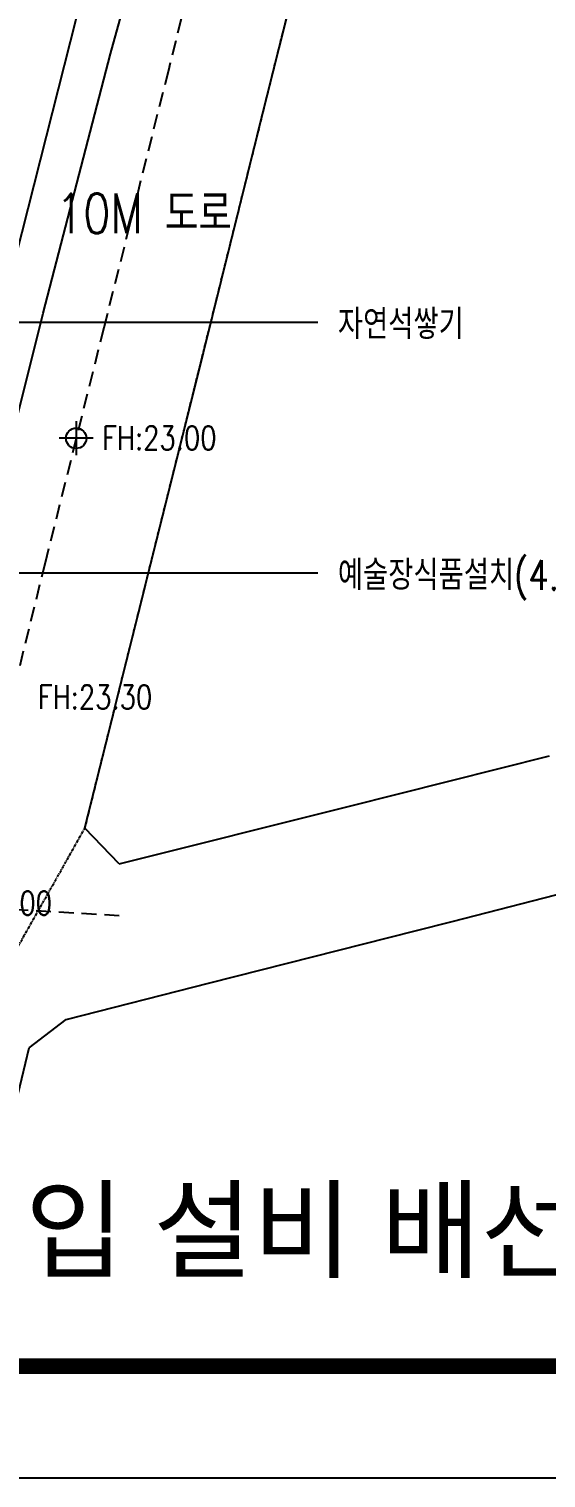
# Model space of a CAD drawing. Header units: millimetres. Extents: x 1145859089 to 1147511753, y -1047484727 to -1047247487.
# Drawn here: x 1146023082 to 1146049159, y -1047484727 to -1047411618 of the extents above; entities that cross this region are included whole.
import ezdxf
from ezdxf.enums import TextEntityAlignment as Align
from ezdxf.xclip import XClip

# ---------------------------------------------------------------- set-up
doc = ezdxf.new("R2010")
doc.units = ezdxf.units.MM
doc.header["$LTSCALE"] = 100
doc.header["$MEASUREMENT"] = 0
doc.header["$XCLIPFRAME"] = 2
doc.linetypes.add('단지배치도$0$HID', pattern=[2.3, 1.5, -0.8])
doc.linetypes.add('단지배치도$0$PHANTOM', pattern=[2.5, 1.25, -0.25, 0.25, -0.25, 0.25, -0.25])
doc.layers.get('0').update_dxf_attribs({"linetype": 'CONTINUOUS'})
doc.layers.get('Defpoints').update_dxf_attribs({"linetype": 'CONTINUOUS'})
for name, color, linetype in [('A-SHEET-TEXT', 7, 'CONTINUOUS'), ('SHEET', 7, 'CONTINUOUS'), ('SHEET$0$BDR', 4, 'CONTINUOUS'), ('SHEET$0$sheet', 3, 'CONTINUOUS'), ('XREF', 135, 'CONTINUOUS'), ('단지배치도$0$S240910', 33, 'CONTINUOUS'), ('단지배치도$0$W240910', 135, 'CONTINUOUS')]:
    doc.layers.add(name, color=color, linetype=linetype)
doc.styles.add('단지배치도$0$WS1', font='romans.shx', dxfattribs={"width": 0.8, "bigfont": 'whgtxt.shx'})
doc.styles.add('세종기술단', font='H2HDRM_1.TTF')

# ---------------------------------------------------------------- blocks, each defined once
blk = doc.blocks.new('단지배치도$0$zw$9902')
at = {"layer": '단지배치도$0$W240910', "linetype": '단지배치도$0$HID', "ltscale": 5}
for p, q in [((95673, -27454), (91970, -42340)), ((91970, -42340), (88717, -55323)), ((88717, -55323), (85754, -67181)), ((85754, -67181), (79558, -92337)), ((89494, -84991), (68433, -83744))]:
    blk.add_line(p, q, dxfattribs=at)
at = {"layer": '단지배치도$0$W240910'}
for p, q in [((87031, -40875), (89305, -31741)), ((89055, -41502), (90646, -35773)), ((83696, -54081), (87031, -40875)), ((85653, -54592), (89055, -41502)), ((82703, -66390), (85653, -54592)), ((75874, -55032), (99517, -55032)), ((87323, -60042), (87323, -61756)), ((88181, -60899), (86466, -60899))]:
    blk.add_line(p, q, dxfattribs=at)
at = {"layer": '단지배치도$0$W240910', "ltscale": 10}
for p, q in [((96910, -43806), (99177, -34683)), ((93738, -56565), (96910, -43806)), ((90783, -68430), (93738, -56565)), ((87761, -80573), (90783, -68430)), ((101046, -79472), (111197, -76926)), ((89494, -82370), (101046, -79472)), ((89494, -82370), (87761, -80573)), ((106291, -85271), (123319, -80882)), ((104425, -85745), (106291, -85271)), ((94066, -88380), (104425, -85745)), ((86815, -90225), (94066, -88380)), ((84945, -91645), (86815, -90225)), ((82863, -100341), (84945, -91645))]:
    blk.add_line(p, q, dxfattribs=at)
at = {"layer": '단지배치도$0$W240910', "linetype": '단지배치도$0$PHANTOM'}
for p, q in [((96910, -43806), (99177, -34683)), ((93738, -56565), (96910, -43806)), ((90783, -68430), (93738, -56565)), ((87761, -80573), (90783, -68430)), ((80476, -93481), (87761, -80573))]:
    blk.add_line(p, q, dxfattribs=at)
at = {"layer": '단지배치도$0$W240910', "ltscale": 5}
blk.add_line((67000, -67682), (99517, -67682), dxfattribs=at)
at = {"layer": '단지배치도$0$W240910'}
blk.add_circle((87323, -60899), 514, dxfattribs=at)
at = {"layer": '단지배치도$0$S240910', "style": '단지배치도$0$WS1', "width": 0.8}
blk.add_text('10M 도로', height=2000, dxfattribs=at).set_placement((90742, -50554), align=Align.CENTER)
for s, height, p in [('자연석쌓기', 1500, (100523, -55899)), ('FH:23.00', 1200, (88641, -61481)), ('예술장식품설치(4.0x4.0)', 1500, (100523, -68550)), ('FH:23.30', 1200, (85399, -74555)), ('FH:24.00', 1200, (80344, -84953))]:
    blk.add_text(s, height=height, dxfattribs=at).set_placement(p)
blk = doc.blocks.new('단지배치도')
blk.add_blockref('단지배치도$0$zw$9902', (141034, 142437))
blk = doc.blocks.new('SHEET$0$zw$653F')
at = {"layer": 'Defpoints', "color": 0}
blk.add_lwpolyline([(826.33, 0), (0, 0), (0, -593.1), (826.33, -593.1)], close=True, dxfattribs=at)
at = {"layer": 'SHEET$0$sheet', "const_width": 2}
blk.add_lwpolyline([(27.5, -27.5), (813.83, -27.5), (813.83, -579), (27.5, -579)], close=True, dxfattribs=at)
blk = doc.blocks.new('SHEET$0$미소건축시트')
blk.add_blockref('SHEET$0$zw$653F', (0, 593.1))
blk = doc.blocks.new('SHEET')
at = {"layer": 'SHEET$0$BDR', "xscale": 100, "yscale": 100, "zscale": 100}
blk.add_blockref('SHEET$0$미소건축시트', (1200122, -1758265), dxfattribs=at)

msp = doc.modelspace()

# ---------------------------------------------------------------- block references
at = {"layer": 'SHEET', "linetype": 'Continuous', "ltscale": 2, "xscale": 4, "yscale": 4, "zscale": 4}
msp.add_blockref('SHEET', (1141058600.584654, -1040451665.300647), dxfattribs=at)
at = {"layer": 'XREF'}
ref = msp.add_blockref('단지배치도', (1145797106.633357, -1047513806.462535), dxfattribs=at)
XClip(ref).set_block_clipping_path([(72982.4064819524, 34919.7593965298), (360382.4067475507, 255319.7593436697)])

# ---------------------------------------------------------------- texts
at = {"layer": 'A-SHEET-TEXT', "style": '세종기술단'}
msp.add_text('옥외 전력간선 인입 설비 배선도', height=4000, dxfattribs=at).set_placement((1146020367.049651, -1047472201.357165), align=Align.MIDDLE_CENTER)

doc.saveas('drawing.dxf')
